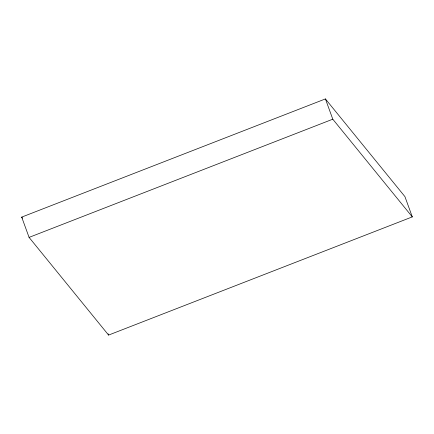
<?xml version="1.0" encoding="UTF-8"?>
<svg xmlns="http://www.w3.org/2000/svg" width="434" height="434" viewBox="0 0 434 434"><rect width="100%" height="100%" fill="white"/><g stroke="black" fill="none" stroke-linecap="round" stroke-linejoin="round"><path stroke-width="0.65" d="M21.7 217.108L325.413 98.919L404.922 196.613L412.3 216.892L108.587 335.081L29.078 237.387L21.7 217.108L22.557 218.161M29.078 237.387L332.791 119.198L412.3 216.892M325.413 98.919L332.791 119.198M108.126 333.811L108.587 335.081"/></g></svg>
